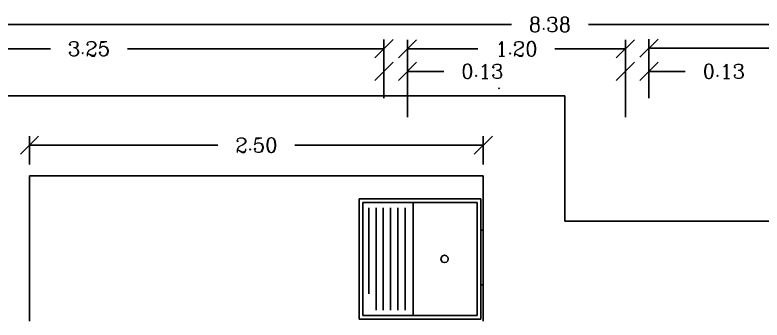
# Model space of a CAD drawing. Extents: x -7 to 226, y -20 to 32.
# Drawn here: x 206.099 to 210.215, y 29.726 to 31.406 of the extents above; entities that cross this region are included whole.
import ezdxf

# ---------------------------------------------------------------- set-up
doc = ezdxf.new("R2010")
doc.units = 0
doc.header["$LTSCALE"] = 20
doc.linetypes.add('DASHED2', pattern=[0.375, 0.25, -0.125])
doc.layers.get('0').update_dxf_attribs({"linetype": 'CONTINUOUS'})
doc.layers.get('DEFPOINTS').update_dxf_attribs({"linetype": 'CONTINUOUS'})
for name, color, linetype in [('APARELHO', 1, 'CONTINUOUS'), ('CONCRETO', 5, 'CONTINUOUS'), ('COTAS', 244, 'CONTINUOUS'), ('DIM', 244, 'CONTINUOUS'), ('VISTAP', 244, 'CONTINUOUS')]:
    doc.layers.add(name, color=color, linetype=linetype)
doc.styles.add('ROMANC', font='romanc.shx', dxfattribs={"height": 0.08})
doc.dimstyles.new('ROMANC', dxfattribs={"dimtxt": 0.1, "dimasz": 0.18, "dimexe": 0.05, "dimexo": 0.0625, "dimgap": 0.09, "dimtad": 0, "dimzin": 0, "dimtxsty": 'ROMANC', "dimblk1": 'NONE', "dimblk2": 'NONE', "dimsah": 1, "dimcen": 0.09, "dimclrd": 244, "dimclre": 244, "dimclrt": 244, "dimazin": 3, "dimtfac": 1, "dimtdec": 4, "dimtofl": 0, "dimtmove": 0, "dimatfit": 3, "dimtolj": 1, "dimtzin": 0})

# ---------------------------------------------------------------- blocks, each defined once
blk = doc.blocks.new('_OBLIQUE')
at = {"color": 0, "linetype": 'BYBLOCK'}
blk.add_line((-0.5, -0.5), (0.5, 0.5), dxfattribs=at)
blk = doc.blocks.new('*D121')
at = {"color": 244, "linetype": 'BYBLOCK'}
for p, q in [((111.8011, 20.7973), (111.8011, 21.0531)), ((120.1796, 20.7973), (120.1796, 21.0531)), ((111.8011, 21.0031), (115.7785, 21.0031)), ((120.1796, 21.0031), (116.2023, 21.0031))]:
    blk.add_line(p, q, dxfattribs=at)
at = {"layer": 'DEFPOINTS', "color": 0, "linetype": 'BYBLOCK'}
for p in [(120.1796, 21.0031), (111.8011, 20.7348), (120.1796, 20.7348)]:
    blk.add_point(p, dxfattribs=at)
at = {"color": 244, "linetype": 'BYBLOCK', "xscale": 0.1, "yscale": 0.1, "zscale": 0.1, "rotation": 180}
blk.add_blockref('_OBLIQUE', (111.8011, 21.0031), dxfattribs=at)
at = {"color": 244, "linetype": 'BYBLOCK', "xscale": 0.1, "yscale": 0.1, "zscale": 0.1}
blk.add_blockref('_OBLIQUE', (120.1796, 21.0031), dxfattribs=at)
at = {"color": 244, "linetype": 'BYBLOCK', "insert": (115.9904, 21.0031), "char_height": 0.08, "attachment_point": 5, "style": 'ROMANC'}
blk.add_mtext('\\A1;8.38', dxfattribs=at)
blk = doc.blocks.new('*D118')
at = {"color": 244, "linetype": 'BYBLOCK'}
for p, q in [((111.8261, 20.7723), (111.8261, 20.9194)), ((115.0761, 20.7723), (115.0761, 20.9194)), ((111.8261, 20.8694), (113.2392, 20.8694)), ((115.0761, 20.8694), (113.6631, 20.8694))]:
    blk.add_line(p, q, dxfattribs=at)
at = {"layer": 'DEFPOINTS', "color": 0, "linetype": 'BYBLOCK'}
for p in [(115.0761, 20.8694), (111.8261, 20.7098), (115.0761, 20.7098)]:
    blk.add_point(p, dxfattribs=at)
at = {"color": 244, "linetype": 'BYBLOCK', "xscale": 0.1, "yscale": 0.1, "zscale": 0.1, "rotation": 180}
blk.add_blockref('_OBLIQUE', (111.8261, 20.8694), dxfattribs=at)
at = {"color": 244, "linetype": 'BYBLOCK', "xscale": 0.1, "yscale": 0.1, "zscale": 0.1}
blk.add_blockref('_OBLIQUE', (115.0761, 20.8694), dxfattribs=at)
at = {"color": 244, "linetype": 'BYBLOCK', "insert": (113.4511, 20.8694), "char_height": 0.08, "attachment_point": 5, "style": 'ROMANC'}
blk.add_mtext('\\A1;3.25', dxfattribs=at)
blk = doc.blocks.new('*D141')
at = {"color": 244, "linetype": 'BYBLOCK'}
for p, q in [((113.1235, 20.2325), (113.1235, 20.3887)), ((115.6235, 20.2325), (115.6235, 20.3887)), ((113.1235, 20.3387), (114.1616, 20.3387)), ((115.6235, 20.3387), (114.5854, 20.3387))]:
    blk.add_line(p, q, dxfattribs=at)
at = {"layer": 'DEFPOINTS', "color": 0, "linetype": 'BYBLOCK'}
for p in [(115.6235, 20.3387), (113.1235, 20.17), (115.6235, 20.17)]:
    blk.add_point(p, dxfattribs=at)
at = {"color": 244, "linetype": 'BYBLOCK', "xscale": 0.1, "yscale": 0.1, "zscale": 0.1, "rotation": 180}
blk.add_blockref('_OBLIQUE', (113.1235, 20.3387), dxfattribs=at)
at = {"color": 244, "linetype": 'BYBLOCK', "xscale": 0.1, "yscale": 0.1, "zscale": 0.1}
blk.add_blockref('_OBLIQUE', (115.6235, 20.3387), dxfattribs=at)
at = {"color": 244, "linetype": 'BYBLOCK', "insert": (114.3735, 20.3387), "char_height": 0.08, "attachment_point": 5, "style": 'ROMANC'}
blk.add_mtext('\\A1;2.50', dxfattribs=at)
blk = doc.blocks.new('*D120')
at = {"color": 244, "linetype": 'BYBLOCK'}
for p, q in [((116.5361, 20.7723), (116.5361, 20.9221)), ((120.1546, 20.7723), (120.1546, 20.9221)), ((116.5361, 20.8721), (118.1335, 20.8721)), ((120.1546, 20.8721), (118.5573, 20.8721))]:
    blk.add_line(p, q, dxfattribs=at)
at = {"layer": 'DEFPOINTS', "color": 0, "linetype": 'BYBLOCK'}
for p in [(120.1546, 20.8721), (116.5361, 20.7098), (120.1546, 20.7098)]:
    blk.add_point(p, dxfattribs=at)
at = {"color": 244, "linetype": 'BYBLOCK', "xscale": 0.1, "yscale": 0.1, "zscale": 0.1, "rotation": 180}
blk.add_blockref('_OBLIQUE', (116.5361, 20.8721), dxfattribs=at)
at = {"color": 244, "linetype": 'BYBLOCK', "xscale": 0.1, "yscale": 0.1, "zscale": 0.1}
blk.add_blockref('_OBLIQUE', (120.1546, 20.8721), dxfattribs=at)
at = {"color": 244, "linetype": 'BYBLOCK', "insert": (118.3454, 20.8721), "char_height": 0.08, "attachment_point": 5, "style": 'ROMANC'}
blk.add_mtext('\\A1;3.62', dxfattribs=at)
blk = doc.blocks.new('*D119')
at = {"color": 244, "linetype": 'BYBLOCK'}
for p, q in [((115.2061, 20.6673), (115.2061, 20.9186)), ((116.4061, 20.6673), (116.4061, 20.9186)), ((115.2061, 20.8686), (115.5942, 20.8686)), ((116.4061, 20.8686), (116.0181, 20.8686))]:
    blk.add_line(p, q, dxfattribs=at)
at = {"layer": 'DEFPOINTS', "color": 0, "linetype": 'BYBLOCK'}
for p in [(116.4061, 20.8686), (115.2061, 20.6048), (116.4061, 20.6048)]:
    blk.add_point(p, dxfattribs=at)
at = {"color": 244, "linetype": 'BYBLOCK', "xscale": 0.1, "yscale": 0.1, "zscale": 0.1, "rotation": 180}
blk.add_blockref('_OBLIQUE', (115.2061, 20.8686), dxfattribs=at)
at = {"color": 244, "linetype": 'BYBLOCK', "xscale": 0.1, "yscale": 0.1, "zscale": 0.1}
blk.add_blockref('_OBLIQUE', (116.4061, 20.8686), dxfattribs=at)
at = {"color": 244, "linetype": 'BYBLOCK', "insert": (115.8061, 20.8686), "char_height": 0.08, "attachment_point": 5, "style": 'ROMANC'}
blk.add_mtext('\\A1;1.20', dxfattribs=at)
blk = doc.blocks.new('*D122')
at = {"color": 244, "linetype": 'BYBLOCK'}
for p, q in [((115.0761, 20.5968), (115.0761, 20.7947)), ((115.2061, 20.4918), (115.2061, 20.7947)), ((115.0761, 20.7447), (115.0761, 20.7447)), ((115.2061, 20.7447), (115.4061, 20.7447))]:
    blk.add_line(p, q, dxfattribs=at)
at = {"layer": 'DEFPOINTS', "color": 0, "linetype": 'BYBLOCK'}
for p in [(115.2061, 20.7447), (115.0761, 20.5343), (115.2061, 20.4293)]:
    blk.add_point(p, dxfattribs=at)
at = {"color": 244, "linetype": 'BYBLOCK', "xscale": 0.1, "yscale": 0.1, "zscale": 0.1}
blk.add_blockref('_OBLIQUE', (115.0761, 20.7447), dxfattribs=at)
at = {"color": 244, "linetype": 'BYBLOCK', "xscale": 0.1, "yscale": 0.1, "zscale": 0.1, "rotation": 180}
blk.add_blockref('_OBLIQUE', (115.2061, 20.7447), dxfattribs=at)
at = {"color": 244, "linetype": 'BYBLOCK', "insert": (115.6181, 20.7447), "char_height": 0.08, "attachment_point": 5, "style": 'ROMANC'}
blk.add_mtext('\\A1;0.13', dxfattribs=at)
blk = doc.blocks.new('*D123')
at = {"color": 244, "linetype": 'BYBLOCK'}
for p, q in [((116.4061, 20.4918), (116.4061, 20.7947)), ((116.5361, 20.5968), (116.5361, 20.7947)), ((116.4061, 20.7447), (116.4061, 20.7447)), ((116.5361, 20.7447), (116.7361, 20.7447))]:
    blk.add_line(p, q, dxfattribs=at)
at = {"layer": 'DEFPOINTS', "color": 0, "linetype": 'BYBLOCK'}
for p in [(116.5361, 20.7447), (116.5361, 20.5343), (116.4061, 20.4293)]:
    blk.add_point(p, dxfattribs=at)
at = {"color": 244, "linetype": 'BYBLOCK', "xscale": 0.1, "yscale": 0.1, "zscale": 0.1}
blk.add_blockref('_OBLIQUE', (116.4061, 20.7447), dxfattribs=at)
at = {"color": 244, "linetype": 'BYBLOCK', "xscale": 0.1, "yscale": 0.1, "zscale": 0.1, "rotation": 180}
blk.add_blockref('_OBLIQUE', (116.5361, 20.7447), dxfattribs=at)
at = {"color": 244, "linetype": 'BYBLOCK', "insert": (116.9481, 20.7447), "char_height": 0.08, "attachment_point": 5, "style": 'ROMANC'}
blk.add_mtext('\\A1;0.13', dxfattribs=at)

msp = doc.modelspace()

# ---------------------------------------------------------------- linework, layer by layer
at = {"layer": 'APARELHO', "color": 244}
for points in [[(207.9957, 29.7308), (207.9957, 30.3933)], [(208.6657, 30.3933), (207.9957, 30.3933)], [(208.0157, 30.3733), (208.0157, 29.7508)], [(208.0157, 30.3733), (208.6457, 30.3733)], [(208.292, 29.7508), (208.292, 30.3733)], [(208.6457, 29.7508), (208.6457, 30.3733)], [(208.6657, 29.7308), (208.6657, 30.3933)], [(208.0482, 29.8708), (208.0482, 30.3433)], [(208.0882, 30.3433), (208.0882, 29.7808)], [(208.1282, 29.7808), (208.1282, 30.3433)], [(208.1682, 30.3433), (208.1682, 29.7808)], [(208.2082, 29.7808), (208.2082, 30.3433)], [(208.2482, 30.3433), (208.2482, 29.7808)], [(208.4482, 30.052), (208.4545, 30.0445), (208.4657, 30.042), (208.4757, 30.0445), (208.4832, 30.052), (208.4857, 30.062), (208.4832, 30.072), (208.4757, 30.0795), (208.4657, 30.082), (208.4545, 30.0795), (208.4482, 30.072), (208.4445, 30.062)], [(208.4482, 30.052), (208.4445, 30.062)], [(208.6657, 29.7308), (207.9957, 29.7308)], [(208.6457, 29.7508), (208.0157, 29.7508)]]:
    msp.add_lwpolyline(points, dxfattribs=at)
at = {"layer": 'DIM', "color": 30, "linetype": 'DASHED2'}
msp.add_line((209.129, 30.2703), (213.7851, 30.2703), dxfattribs=at)
at = {"layer": 'DIM', "linetype": 'CONTINUOUS'}
for p in [(208.765, 31.0009), (208.7662, 31.0009)]:
    msp.add_point(p, dxfattribs=at)
at = {"layer": 'VISTAP', "color": 30, "linetype": 'DASHED2'}
for q in [(205.729, 30.9603), (209.129, 30.2703)]:
    msp.add_line((209.129, 30.9603), q, dxfattribs=at)
at = {"layer": 'VISTAP', "color": 30, "linetype": 'CONTINUOUS'}
for p, q in [((206.179, 30.5203), (206.179, 29.7203)), ((208.679, 30.5203), (206.179, 30.5203)), ((208.679, 30.5203), (208.679, 29.7203)), ((208.679, 30.2203), (208.6657, 30.2203)), ((208.679, 29.9203), (208.6657, 29.9203))]:
    msp.add_line(p, q, dxfattribs=at)

# ---------------------------------------------------------------- dimensions: what is measured, and where the dimension line sits
at = {"layer": 'CONCRETO', "color": 30, "linetype": 'CONTINUOUS'}
dim = msp.add_linear_dim(base=(208.679, 30.6891), p1=(206.179, 30.5203), p2=(208.679, 30.5203), dimstyle='ROMANC', override={"dimasz": 0.1, "dimblk1": 'OBLIQUE', "dimblk2": 'OBLIQUE'}, dxfattribs=at)
dim.commit()
dim.dimension.update_dxf_attribs({"geometry": '*D141', "text_midpoint": (207.429, 30.6891), "insert": (93.0555, 10.3504)})
at = {"layer": 'COTAS', "color": 10, "linetype": 'CONTINUOUS'}
for base, p1, p2, picture, middle in [((213.2351, 31.3534), (204.8567, 31.0852), (213.2351, 31.0852), '*D121', (209.0459, 31.3534)), ((208.1317, 31.2197), (204.8817, 31.0602), (208.1317, 31.0602), '*D118', (206.5067, 31.2197)), ((209.4617, 31.219), (208.2617, 30.9552), (209.4617, 30.9552), '*D119', (208.8617, 31.219)), ((213.2101, 31.2225), (209.5917, 31.0602), (213.2101, 31.0602), '*D120', (211.4009, 31.2225)), ((208.2617, 31.095), (208.1317, 30.8847), (208.2617, 30.7797), '*D122', (208.6736, 31.095)), ((209.5917, 31.095), (209.4617, 30.7797), (209.5917, 30.8847), '*D123', (210.0036, 31.095))]:
    dim = msp.add_linear_dim(base=base, p1=p1, p2=p2, dimstyle='ROMANC', override={"dimasz": 0.1, "dimblk1": 'OBLIQUE', "dimblk2": 'OBLIQUE'}, dxfattribs=at)
    dim.commit()
    dim.dimension.update_dxf_attribs({"geometry": picture, "text_midpoint": middle, "insert": (93.0555, 10.3504)})

doc.saveas('drawing.dxf')
